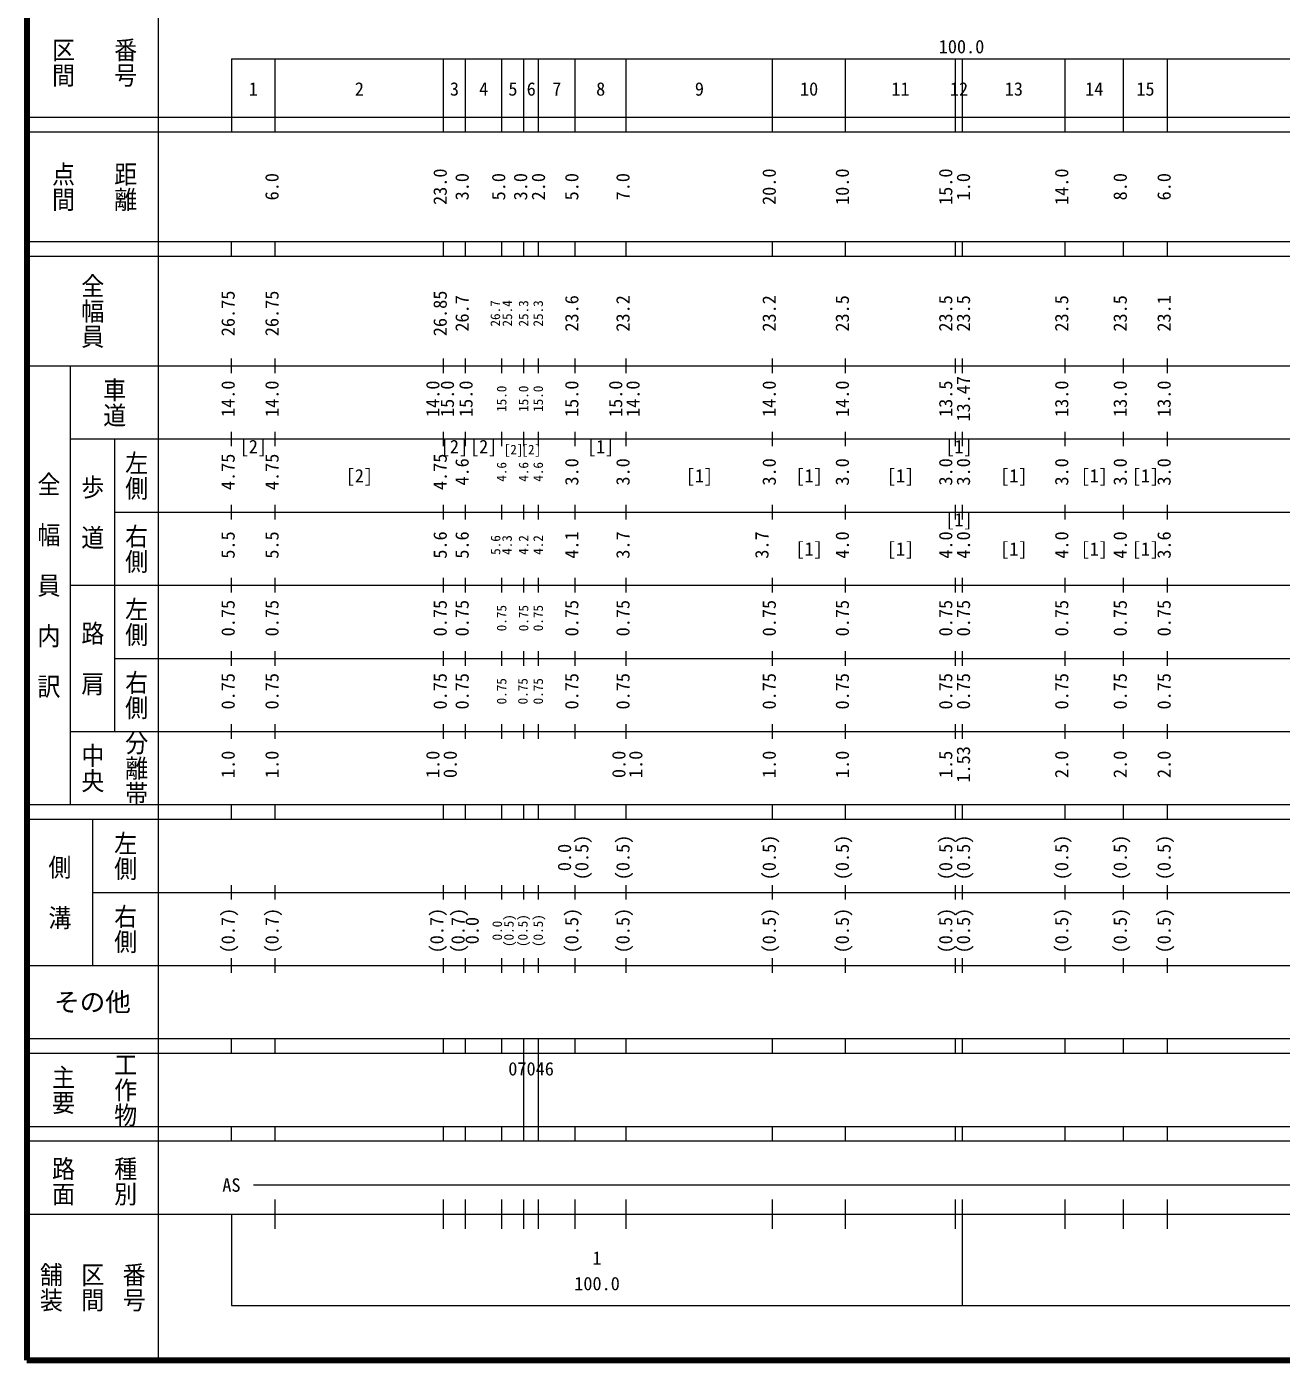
# Model space of a CAD drawing. Units: millimetres on the paper, enlarged 1000 times. Extents: x 40000 to 680000, y 20000 to 380000.
# Drawn here: x 40000 to 211581, y 20000 to 202388 of the extents above; entities that cross this region are included whole.
import ezdxf
from ezdxf.enums import TextEntityAlignment as Align

# ---------------------------------------------------------------- set-up
doc = ezdxf.new("R2010")
doc.units = ezdxf.units.MM
doc.header["$LTSCALE"] = 1000
doc.layers.add('M-TTL', color=2, linetype='Continuous', lineweight=140)
doc.layers.add('M-TTL-BAND', color=7, linetype='Continuous', lineweight=13)
doc.styles.add('@ＭＳ ゴシック', font='')
doc.styles.add('ＭＳ ゴシック', font='')
doc.styles.get('@ＭＳ ゴシック').set_extended_font_data('@MS Gothic')
doc.styles.get('ＭＳ ゴシック').set_extended_font_data('MS Gothic')

msp = doc.modelspace()

# ---------------------------------------------------------------- linework, layer by layer
at = {"layer": 'M-TTL'}
for p, q in [((40000, 380000), (40000, 20000)), ((40000, 20000), (680000, 20000))]:
    msp.add_line(p, q, dxfattribs=at)
at = {"layer": 'M-TTL-BAND'}
for p, q in [((58000, 370000), (58000, 20000)), ((68000, 198000), (579000, 198000)), ((68000, 198000), (68000, 188000)), ((74000, 188000), (74000, 198000)), ((97000, 188000), (97000, 198000)), ((100000, 188000), (100000, 198000)), ((105000, 188000), (105000, 198000)), ((108000, 188000), (108000, 198000)), ((110000, 188000), (110000, 198000)), ((115000, 188000), (115000, 198000)), ((122000, 188000), (122000, 198000)), ((142000, 188000), (142000, 198000)), ((152000, 188000), (152000, 198000)), ((167000, 188000), (167000, 198000)), ((168000, 188000), (168000, 198000)), ((182000, 188000), (182000, 198000)), ((190000, 188000), (190000, 198000)), ((196000, 188000), (196000, 198000)), ((40000, 190000), (579000, 190000)), ((40000, 188000), (579000, 188000)), ((40000, 173000), (579000, 173000)), ((68000, 171000), (68000, 173000)), ((74000, 171000), (74000, 173000)), ((97000, 171000), (97000, 173000)), ((100000, 171000), (100000, 173000)), ((105000, 171000), (105000, 173000)), ((108000, 171000), (108000, 173000)), ((110000, 171000), (110000, 173000)), ((115000, 171000), (115000, 173000)), ((122000, 171000), (122000, 173000)), ((142000, 171000), (142000, 173000)), ((152000, 171000), (152000, 173000)), ((167000, 171000), (167000, 173000)), ((168000, 171000), (168000, 173000)), ((182000, 171000), (182000, 173000)), ((190000, 171000), (190000, 173000)), ((196000, 171000), (196000, 173000)), ((40000, 171000), (579000, 171000)), ((68000, 155000), (68000, 157000)), ((74000, 155000), (74000, 157000)), ((97000, 155000), (97000, 157000)), ((100000, 155000), (100000, 157000)), ((105000, 155000), (105000, 157000)), ((108000, 155000), (108000, 157000)), ((110000, 155000), (110000, 157000)), ((115000, 155000), (115000, 157000)), ((122000, 155000), (122000, 157000)), ((142000, 155000), (142000, 157000)), ((152000, 155000), (152000, 157000)), ((167000, 155000), (167000, 157000)), ((168000, 155000), (168000, 157000)), ((182000, 155000), (182000, 157000)), ((190000, 155000), (190000, 157000)), ((196000, 155000), (196000, 157000)), ((40000, 156000), (579000, 156000)), ((46000, 96000), (46000, 156000)), ((46000, 146000), (579000, 146000)), ((52000, 146000), (52000, 106000)), ((68000, 145000), (68000, 147000)), ((74000, 145000), (74000, 147000)), ((97000, 145000), (97000, 147000)), ((100000, 145000), (100000, 147000)), ((105000, 145000), (105000, 147000)), ((108000, 145000), (108000, 147000)), ((110000, 145000), (110000, 147000)), ((115000, 145000), (115000, 147000)), ((122000, 145000), (122000, 147000)), ((142000, 145000), (142000, 147000)), ((152000, 145000), (152000, 147000)), ((167000, 145000), (167000, 147000)), ((168000, 145000), (168000, 147000)), ((182000, 145000), (182000, 147000)), ((190000, 145000), (190000, 147000)), ((196000, 145000), (196000, 147000)), ((68000, 135000), (68000, 137000)), ((74000, 135000), (74000, 137000)), ((97000, 135000), (97000, 137000)), ((100000, 135000), (100000, 137000)), ((105000, 135000), (105000, 137000)), ((108000, 135000), (108000, 137000)), ((110000, 135000), (110000, 137000)), ((115000, 135000), (115000, 137000)), ((122000, 135000), (122000, 137000)), ((142000, 135000), (142000, 137000)), ((152000, 135000), (152000, 137000)), ((167000, 135000), (167000, 137000)), ((168000, 135000), (168000, 137000)), ((182000, 135000), (182000, 137000)), ((190000, 135000), (190000, 137000)), ((196000, 135000), (196000, 137000)), ((52000, 136000), (579000, 136000)), ((46000, 126000), (579000, 126000)), ((68000, 125000), (68000, 127000)), ((74000, 125000), (74000, 127000)), ((97000, 125000), (97000, 127000)), ((100000, 125000), (100000, 127000)), ((105000, 125000), (105000, 127000)), ((108000, 125000), (108000, 127000)), ((110000, 125000), (110000, 127000)), ((115000, 125000), (115000, 127000)), ((122000, 125000), (122000, 127000)), ((142000, 125000), (142000, 127000)), ((152000, 125000), (152000, 127000)), ((167000, 125000), (167000, 127000)), ((168000, 125000), (168000, 127000)), ((182000, 125000), (182000, 127000)), ((190000, 125000), (190000, 127000)), ((196000, 125000), (196000, 127000)), ((68000, 115000), (68000, 117000)), ((74000, 115000), (74000, 117000)), ((97000, 115000), (97000, 117000)), ((100000, 115000), (100000, 117000)), ((105000, 115000), (105000, 117000)), ((108000, 115000), (108000, 117000)), ((110000, 115000), (110000, 117000)), ((115000, 115000), (115000, 117000)), ((122000, 115000), (122000, 117000)), ((142000, 115000), (142000, 117000)), ((152000, 115000), (152000, 117000)), ((167000, 115000), (167000, 117000)), ((168000, 115000), (168000, 117000)), ((182000, 115000), (182000, 117000)), ((190000, 115000), (190000, 117000)), ((196000, 115000), (196000, 117000)), ((52000, 116000), (579000, 116000)), ((46000, 106000), (579000, 106000)), ((68000, 105000), (68000, 107000)), ((74000, 105000), (74000, 107000)), ((97000, 105000), (97000, 107000)), ((100000, 105000), (100000, 107000)), ((105000, 105000), (105000, 107000)), ((108000, 105000), (108000, 107000)), ((110000, 105000), (110000, 107000)), ((115000, 105000), (115000, 107000)), ((122000, 105000), (122000, 107000)), ((142000, 105000), (142000, 107000)), ((152000, 105000), (152000, 107000)), ((167000, 105000), (167000, 107000)), ((168000, 105000), (168000, 107000)), ((182000, 105000), (182000, 107000)), ((190000, 105000), (190000, 107000)), ((196000, 105000), (196000, 107000)), ((40000, 96000), (579000, 96000)), ((68000, 94000), (68000, 96000)), ((74000, 94000), (74000, 96000)), ((97000, 94000), (97000, 96000)), ((100000, 94000), (100000, 96000)), ((105000, 94000), (105000, 96000)), ((108000, 94000), (108000, 96000)), ((110000, 94000), (110000, 96000)), ((115000, 94000), (115000, 96000)), ((122000, 94000), (122000, 96000)), ((142000, 94000), (142000, 96000)), ((152000, 94000), (152000, 96000)), ((167000, 94000), (167000, 96000)), ((168000, 94000), (168000, 96000)), ((182000, 94000), (182000, 96000)), ((190000, 94000), (190000, 96000)), ((196000, 94000), (196000, 96000)), ((40000, 94000), (579000, 94000)), ((49000, 94000), (49000, 74000)), ((49000, 84000), (579000, 84000)), ((68000, 83000), (68000, 85000)), ((74000, 83000), (74000, 85000)), ((97000, 83000), (97000, 85000)), ((100000, 83000), (100000, 85000)), ((105000, 83000), (105000, 85000)), ((108000, 83000), (108000, 85000)), ((110000, 83000), (110000, 85000)), ((115000, 83000), (115000, 85000)), ((122000, 83000), (122000, 85000)), ((142000, 83000), (142000, 85000)), ((152000, 83000), (152000, 85000)), ((167000, 83000), (167000, 85000)), ((168000, 83000), (168000, 85000)), ((182000, 83000), (182000, 85000)), ((190000, 83000), (190000, 85000)), ((196000, 83000), (196000, 85000)), ((68000, 73000), (68000, 75000)), ((74000, 73000), (74000, 75000)), ((97000, 73000), (97000, 75000)), ((100000, 73000), (100000, 75000)), ((105000, 73000), (105000, 75000)), ((108000, 73000), (108000, 75000)), ((110000, 73000), (110000, 75000)), ((115000, 73000), (115000, 75000)), ((122000, 73000), (122000, 75000)), ((142000, 73000), (142000, 75000)), ((152000, 73000), (152000, 75000)), ((167000, 73000), (167000, 75000)), ((168000, 73000), (168000, 75000)), ((182000, 73000), (182000, 75000)), ((190000, 73000), (190000, 75000)), ((196000, 73000), (196000, 75000)), ((40000, 74000), (579000, 74000)), ((40000, 64000), (579000, 64000)), ((68000, 62000), (68000, 64000)), ((74000, 62000), (74000, 64000)), ((97000, 62000), (97000, 64000)), ((100000, 62000), (100000, 64000)), ((105000, 62000), (105000, 64000)), ((108000, 62000), (108000, 64000)), ((110000, 62000), (110000, 64000)), ((115000, 62000), (115000, 64000)), ((122000, 62000), (122000, 64000)), ((142000, 62000), (142000, 64000)), ((152000, 62000), (152000, 64000)), ((167000, 62000), (167000, 64000)), ((168000, 62000), (168000, 64000)), ((182000, 62000), (182000, 64000)), ((190000, 62000), (190000, 64000)), ((196000, 62000), (196000, 64000)), ((40000, 62000), (579000, 62000)), ((108000, 52000), (108000, 62000)), ((110000, 52000), (110000, 62000)), ((40000, 52000), (579000, 52000)), ((68000, 50000), (68000, 52000)), ((74000, 50000), (74000, 52000)), ((97000, 50000), (97000, 52000)), ((100000, 50000), (100000, 52000)), ((105000, 50000), (105000, 52000)), ((108000, 50000), (108000, 52000)), ((110000, 50000), (110000, 52000)), ((115000, 50000), (115000, 52000)), ((122000, 50000), (122000, 52000)), ((142000, 50000), (142000, 52000)), ((152000, 50000), (152000, 52000)), ((167000, 50000), (167000, 52000)), ((168000, 50000), (168000, 52000)), ((182000, 50000), (182000, 52000)), ((190000, 50000), (190000, 52000)), ((196000, 50000), (196000, 52000)), ((40000, 50000), (579000, 50000)), ((71000, 44000), (565000, 44000)), ((74000, 38000), (74000, 42000)), ((97000, 38000), (97000, 42000)), ((100000, 38000), (100000, 42000)), ((105000, 38000), (105000, 42000)), ((108000, 38000), (108000, 42000)), ((110000, 38000), (110000, 42000)), ((115000, 38000), (115000, 42000)), ((122000, 38000), (122000, 42000)), ((142000, 38000), (142000, 42000)), ((152000, 38000), (152000, 42000)), ((167000, 38000), (167000, 42000)), ((168000, 27500), (168000, 42000)), ((182000, 38000), (182000, 42000)), ((190000, 38000), (190000, 42000)), ((196000, 38000), (196000, 42000)), ((40000, 40000), (579000, 40000)), ((68000, 40000), (68000, 27500)), ((68000, 27500), (579000, 27500))]:
    msp.add_line(p, q, dxfattribs=at)

# ---------------------------------------------------------------- texts
at = {"layer": 'M-TTL-BAND', "style": '@ＭＳ ゴシック', "width": 1.1}
for s, p in [('番号', (53500, 197500)), ('区間', (45000, 197500)), ('点間', (45000, 180500)), ('距離', (53500, 180500)), ('全幅員', (49000, 163500)), ('車道', (52000, 151000)), ('左側', (55000, 141000)), ('全\u3000幅\u3000員\u3000内\u3000訳', (43000, 126000)), ('歩\u3000道', (49000, 136000)), ('右側', (55000, 131000)), ('左側', (55000, 121000)), ('路\u3000肩', (49000, 116000)), ('右側', (55000, 111000)), ('分離帯', (55000, 101000)), ('中央', (49000, 101000)), ('左側', (53500, 89000)), ('側\u3000溝', (44500, 84000)), ('右側', (53500, 79000)), ('主要', (45000, 57000)), ('工作物', (53500, 57000)), ('路面', (45000, 44500)), ('種別', (53500, 44500)), ('舗装', (43333, 30000)), ('区間', (49000, 30000)), ('番号', (54667, 30000))]:
    msp.add_text(s, height=2303, rotation=270, dxfattribs=at).set_placement(p, align=Align.MIDDLE_CENTER)
at = {"layer": 'M-TTL-BAND', "style": 'ＭＳ ゴシック'}
for s, height, p in [('100.0', 1833, (167844, 198195)), ('1', 1833, (71000, 192405)), ('2', 1833, (85500, 192405)), ('3', 1833, (98500, 192405)), ('4', 1833, (102500, 192405)), ('5', 1833, (106500, 192405)), ('6', 1833, (109000, 192405)), ('7', 1833, (112500, 192405)), ('8', 1833, (118500, 192405)), ('9', 1833, (132000, 192405)), ('10', 1833, (147000, 192405)), ('11', 1833, (159500, 192405)), ('12', 1833, (167500, 192405)), ('13', 1833, (175000, 192405)), ('14', 1833, (186000, 192405)), ('15', 1833, (193000, 192405)), ('[2]', 1833, (71000, 143500)), ('[2]', 1833, (98500, 143500)), ('[2]', 1833, (102500, 143500)), ('[1]', 1833, (118500, 143500)), ('[1]', 1833, (167500, 143500)), ('[2]', 1320, (106583, 143500)), ('[2]', 1320, (109006, 143500)), ('[2]', 1833, (85500, 139500)), ('[1]', 1833, (132000, 139500)), ('[1]', 1833, (147000, 139500)), ('[1]', 1833, (159500, 139500)), ('[1]', 1833, (175000, 139500)), ('[1]', 1833, (186000, 139500)), ('[1]', 1833, (193000, 139500)), ('[1]', 1833, (167500, 133500)), ('[1]', 1833, (147000, 129500)), ('[1]', 1833, (159500, 129500)), ('[1]', 1833, (175000, 129500)), ('[1]', 1833, (186000, 129500)), ('[1]', 1833, (193000, 129500)), ('AS', 1833, (68000, 42500)), ('1', 1833, (118000, 32523)), ('100.0', 1833, (118000, 29033))]:
    msp.add_text(s, height=height, dxfattribs=at).set_placement(p, align=Align.BOTTOM_CENTER)
for s, height, p in [('23.0', 1833, (98000, 180500)), ('20.0', 1833, (143000, 180500)), ('10.0', 1833, (153000, 180500)), ('15.0', 1833, (167136, 180500)), ('14.0', 1833, (183000, 180500)), ('6.0', 1833, (75000, 180500)), ('3.0', 1833, (101000, 180500)), ('5.0', 1833, (106000, 180500)), ('3.0', 1833, (108997, 180500)), ('2.0', 1833, (111439, 180500)), ('5.0', 1833, (116000, 180500)), ('7.0', 1833, (123000, 180500)), ('1.0', 1833, (169561, 180500)), ('8.0', 1833, (191000, 180500)), ('6.0', 1833, (197000, 180500)), ('26.75', 1833, (69000, 163174)), ('26.75', 1833, (75000, 163174)), ('26.85', 1833, (98000, 163174)), ('26.7', 1833, (101000, 163174)), ('26.7', 1320, (105143, 163174)), ('25.4', 1320, (106782, 163174)), ('25.3', 1320, (109000, 163174)), ('25.3', 1320, (111000, 163174)), ('23.6', 1833, (116000, 163174)), ('23.2', 1833, (123000, 163174)), ('23.2', 1833, (143000, 163174)), ('23.5', 1833, (153000, 163174)), ('23.5', 1833, (167136, 163174)), ('23.5', 1833, (169561, 163174)), ('23.5', 1833, (183000, 163174)), ('23.5', 1833, (191000, 163174)), ('23.1', 1833, (197000, 163174)), ('14.0', 1833, (69000, 151500)), ('14.0', 1833, (75000, 151500)), ('14.0', 1833, (97000, 151500)), ('15.0', 1833, (98987, 151500)), ('15.0', 1833, (101533, 151500)), ('15.0', 1833, (116000, 151500)), ('15.0', 1833, (122000, 151500)), ('14.0', 1833, (124370, 151500)), ('14.0', 1833, (143000, 151500)), ('14.0', 1833, (153000, 151500)), ('13.5', 1833, (167136, 151500)), ('13.47', 1833, (169561, 151500)), ('13.0', 1833, (183000, 151500)), ('13.0', 1833, (191000, 151500)), ('13.0', 1833, (197000, 151500)), ('15.0', 1320, (106000, 151500)), ('15.0', 1320, (109000, 151500)), ('15.0', 1320, (111000, 151500)), ('4.75', 1833, (69000, 141500)), ('4.75', 1833, (75000, 141500)), ('4.75', 1833, (98000, 141500)), ('4.6', 1833, (101000, 141500)), ('4.6', 1320, (106000, 141500)), ('4.6', 1320, (109000, 141500)), ('4.6', 1320, (111000, 141500)), ('3.0', 1833, (116000, 141500)), ('3.0', 1833, (123000, 141500)), ('3.0', 1833, (143000, 141500)), ('3.0', 1833, (153000, 141500)), ('3.0', 1833, (167136, 141500)), ('3.0', 1833, (169561, 141500)), ('3.0', 1833, (183000, 141500)), ('3.0', 1833, (191000, 141500)), ('3.0', 1833, (197000, 141500)), ('5.5', 1833, (69000, 131500)), ('5.5', 1833, (75000, 131500)), ('5.6', 1833, (98000, 131500)), ('5.6', 1833, (101000, 131500)), ('4.1', 1833, (116000, 131500)), ('3.7', 1833, (123000, 131500)), ('3.7', 1833, (142000, 131500)), ('4.0', 1833, (153000, 131500)), ('4.0', 1833, (167136, 131500)), ('4.0', 1833, (169561, 131500)), ('4.0', 1833, (183000, 131500)), ('4.0', 1833, (191000, 131500)), ('3.6', 1833, (197000, 131500)), ('5.6', 1320, (105177, 131500)), ('4.3', 1320, (106739, 131500)), ('4.2', 1320, (109000, 131500)), ('4.2', 1320, (111000, 131500)), ('0.75', 1833, (69000, 121500)), ('0.75', 1833, (75000, 121500)), ('0.75', 1833, (98000, 121500)), ('0.75', 1833, (101000, 121500)), ('0.75', 1320, (106000, 121500)), ('0.75', 1320, (109000, 121500)), ('0.75', 1320, (111000, 121500)), ('0.75', 1833, (116000, 121500)), ('0.75', 1833, (123000, 121500)), ('0.75', 1833, (143000, 121500)), ('0.75', 1833, (153000, 121500)), ('0.75', 1833, (167136, 121500)), ('0.75', 1833, (169561, 121500)), ('0.75', 1833, (183000, 121500)), ('0.75', 1833, (191000, 121500)), ('0.75', 1833, (197000, 121500)), ('0.75', 1833, (69000, 111500)), ('0.75', 1833, (75000, 111500)), ('0.75', 1833, (98000, 111500)), ('0.75', 1833, (101000, 111500)), ('0.75', 1320, (106000, 111500)), ('0.75', 1320, (108900, 111500)), ('0.75', 1320, (111000, 111500)), ('0.75', 1833, (116000, 111500)), ('0.75', 1833, (123000, 111500)), ('0.75', 1833, (143000, 111500)), ('0.75', 1833, (153000, 111500)), ('0.75', 1833, (167136, 111500)), ('0.75', 1833, (169561, 111500)), ('0.75', 1833, (183000, 111500)), ('0.75', 1833, (191000, 111500)), ('0.75', 1833, (197000, 111500)), ('1.0', 1833, (69000, 101500)), ('1.0', 1833, (75000, 101500)), ('1.0', 1833, (97000, 101500)), ('0.0', 1833, (99370, 101500)), ('0.0', 1833, (122439, 101500)), ('1.0', 1833, (124748, 101500)), ('1.0', 1833, (143000, 101500)), ('1.0', 1833, (153000, 101500)), ('1.5', 1833, (167136, 101500)), ('1.53', 1833, (169561, 101500)), ('2.0', 1833, (183000, 101500)), ('2.0', 1833, (191000, 101500)), ('2.0', 1833, (197000, 101500)), ('(0.5)', 1833, (117370, 88764)), ('(0.5)', 1833, (123000, 88764)), ('(0.5)', 1833, (143000, 88764)), ('(0.5)', 1833, (153000, 88764)), ('(0.5)', 1833, (167136, 88764)), ('(0.5)', 1833, (169561, 88764)), ('(0.5)', 1833, (183000, 88764)), ('(0.5)', 1833, (191000, 88764)), ('(0.5)', 1833, (197000, 88764)), ('0.0', 1833, (115000, 88764)), ('(0.7)', 1833, (69000, 78764)), ('(0.7)', 1833, (75000, 78764)), ('(0.7)', 1833, (97540, 78764)), ('(0.7)', 1833, (100440, 78764)), ('0.0', 1833, (102370, 78764)), ('(0.5)', 1320, (106992, 78764)), ('(0.5)', 1320, (108900, 78764)), ('(0.5)', 1320, (111000, 78764)), ('(0.5)', 1833, (116000, 78764)), ('(0.5)', 1833, (123000, 78764)), ('(0.5)', 1833, (143000, 78764)), ('(0.5)', 1833, (153000, 78764)), ('(0.5)', 1833, (167136, 78764)), ('(0.5)', 1833, (169561, 78764)), ('(0.5)', 1833, (183000, 78764)), ('(0.5)', 1833, (191000, 78764)), ('(0.5)', 1833, (197000, 78764)), ('0.0', 1320, (105400, 78764))]:
    msp.add_text(s, height=height, rotation=90, dxfattribs=at).set_placement(p, align=Align.BOTTOM_CENTER)
msp.add_text('その他', height=2566, dxfattribs=at).set_placement((49000, 69000), align=Align.MIDDLE_CENTER)
msp.add_text('07046', height=1833, dxfattribs=at).set_placement((105864, 58405), align=Align.BOTTOM_LEFT)

doc.saveas('drawing.dxf')
